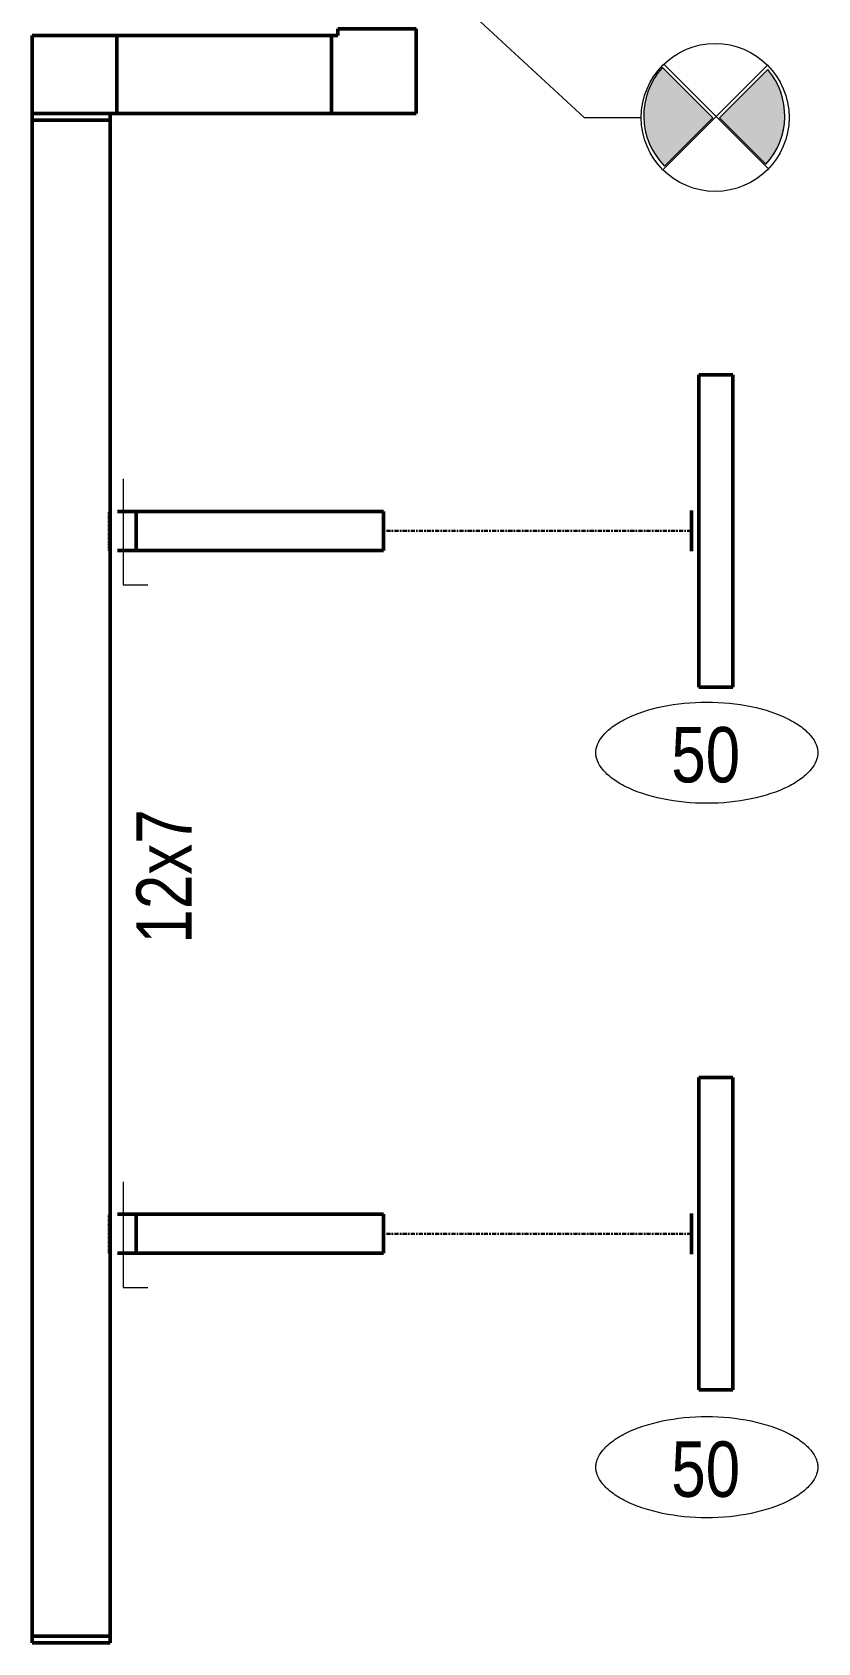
# Model space of a CAD drawing. Header units: inches. Extents: x 12453 to 15257, y -272 to 1517.
# Drawn here: x 13989.8 to 14110.6, y -26.6 to 220.9 of the extents above; entities that cross this region are included whole.
import ezdxf

# ---------------------------------------------------------------- set-up
doc = ezdxf.new("R2010")
doc.units = ezdxf.units.IN
doc.header["$MEASUREMENT"] = 0
doc.linetypes.add('Center', pattern=[1.2499999999999996, 0.2499999999999999, -0.1874999999999999, 0.625, -0.1874999999999999])
doc.linetypes.add('Hidden 1_16_', pattern=[0.09374999999999999, 0.06249999999999999, -0.03124999999999999])
for name, color, linetype, lineweight in [('A-ANNO-NOTE', 131, 'Continuous', 20), ('A-DETL-DEMO', 6, 'Continuous', 18), ('M-HVAC-CDFF', 50, 'Continuous', 50), ('M-HVAC-CDFF-IDEN', 2, 'Continuous', 20), ('M-HVAC-DUCT', 70, 'Continuous', 18), ('M-HVAC-DUCT-CNTR', 70, 'Continuous', 18), ('M-HVAC-DUCT-IDEN', 70, 'Continuous', 20)]:
    doc.layers.add(name, color=color, linetype=linetype, lineweight=lineweight)
doc.styles.add('Swis721 BT', font='swiss.ttf', dxfattribs={"width": 0.8, "height": 8.514637904468403})

# ---------------------------------------------------------------- blocks, each defined once
blk = doc.blocks.new('Plenum Slot Supply _TBD_ - 6_ RD INLET - TBDI _48_ Plenum_-2995537-3RD FLOOR PLAN - NEW')
at = {"layer": 'M-HVAC-CDFF'}
for p, q in [((24.00000000000034, 2.625000000006843), (-23.99999999999965, 2.625000000006843)), ((-23.99999999999965, 2.625000000006843), (-23.99999999999965, -2.624999999993161)), ((24.00000000000034, -2.624999999993161), (24.00000000000034, 2.625000000006843)), ((-23.99999999999965, -2.624999999993161), (24.00000000000034, -2.624999999993161)), ((-3.124999999999659, -3.750000000000286), (-0.4999999999996999, -3.75000000000025)), ((-0.4999999999996551, -3.75000000000025), (0.5000000000003532, -3.75000000000025)), ((0.5000000000003191, -3.75000000000025), (3.125000000000343, -3.750000000000286))]:
    blk.add_line(p, q, dxfattribs=at)
blk = doc.blocks.new('Rectangular Elbow - Mitered - Standard-2783415-3RD FLOOR PLAN - NEW')
at = {"layer": 'M-HVAC-DUCT', "lineweight": 50}
for p, q in [((-6.999999999999742, -6.00000000000033), (-6.999999999999742, 5.999999999999668)), ((-6.999999999999742, 5.999999999999668), (-6.00000000000033, 5.999999999999668)), ((5.999999999999666, 6.999999999999668), (-6.00000000000033, 6.999999999999668)), ((-6.00000000000033, 6.999999999999668), (-6.00000000000033, 5.999999999999668)), ((5.999999999999666, -6.00000000000033), (5.999999999999666, 6.999999999999666)), ((5.999999999999666, -6.00000000000033), (-6.999999999999742, -6.00000000000033))]:
    blk.add_line(p, q, dxfattribs=at)
blk = doc.blocks.new('Rectangular Endcap - Standard-3230271-3RD FLOOR PLAN - NEW')
at = {"layer": 'M-HVAC-DUCT', "lineweight": 50}
for p, q in [((2.252764407777021e-13, -6.000000000000386), (2.64998046896767e-13, 5.999999999999612)), ((2.451372438372345e-13, 5.999999999999612), (1.00000000000074, 5.999999999999609)), ((1.00000000000076, 5.999999999999609), (1.00000000000072, -6.000000000000389)), ((1.00000000000074, -6.000000000000389), (2.451372438372345e-13, -6.000000000000386))]:
    blk.add_line(p, q, dxfattribs=at)
blk = doc.blocks.new('Round Takeoff - Standard w_ VD-V235-3RD FLOOR PLAN - NEW')
at = {"layer": 'A-DETL-DEMO', "linetype": 'Hidden 1_16_', "lineweight": 30}
for p, q in [((-0.2399999999997171, 3.000000000000413), (-0.2399999999997071, 4.566799041781305e-13)), ((-0.2399999999997171, 3.751535703883606e-13), (-0.2399999999997071, -2.999999999999691))]:
    blk.add_line(p, q, dxfattribs=at)
at = {"layer": 'M-HVAC-DUCT'}
for p, q in [((2.003420426543702, 8.25000000000033), (5.753420426543704, 8.250000000000343)), ((2.003420426543728, -7.999999999999659), (2.003420426543702, 8.250000000000332))]:
    blk.add_line(p, q, dxfattribs=at)
at = {"layer": 'M-HVAC-DUCT', "lineweight": 50}
for p, q in [((1.125000000012278, 3.000000000000341), (4.000000000011368, 3.000000000000341)), ((4.000000000000302, 4.295284939616858e-13), (4.000000000000294, 3.000000000000405)), ((4.000000000000302, -2.999999999999699), (4.000000000000294, 3.480021601719156e-13)), ((4.000000000011368, -3), (1.125000000012278, -3))]:
    blk.add_line(p, q, dxfattribs=at)
blk = doc.blocks.new('Diffuser Tag - Diffuser Tag _GPI_ - Airflow Only-1174567-3RD FLOOR PLAN - NEW')
at = {"layer": 'M-HVAC-CDFF-IDEN'}
for points, knots in [([(-0.2733821722393264, 8.234832660405194e-16), (-0.2733821722393264, 0.002120544972881543), (-0.2729835601545574, 0.00647847487141492), (-0.2703405630587479, 0.01531469710434119), (-0.2634260964460383, 0.02693955562540351), (-0.248144382122115, 0.04138758304565707), (-0.219066139123674, 0.05918199625253466), (-0.1685048339180955, 0.07621826088950157), (-0.09564779723932655, 0.0834729008052498), (-0.02279076056055762, 0.07621826088950127), (0.02777054464502081, 0.05918199625253412), (0.05684878764346215, 0.04138758304565641), (0.07213050196738555, 0.02693955562540276), (0.07904496858009517, 0.01531469710434035), (0.0816879656759046, 0.006478474871414024), (0.08208657776067356, 0.00212054497288066), (0.0820865777606736, -5.985621849243556e-17)], [-2.186510674934082e-15, -2.186510674934082e-15, -2.186510674934082e-15, -2.186510674934082e-15, 0.09817477042467884, 0.1963495408493599, 0.3926990816987219, 0.589048622548084, 0.7853981633974461, 1.17809724509617, 1.570796326794894, 1.963495408493618, 2.356194490192343, 2.552544031041704, 2.748893571891067, 2.945243112740429, 3.04341788316511, 3.141592653589791, 3.141592653589791, 3.141592653589791, 3.141592653589791]), ([(0.0820865777606736, -3.244976466198412e-18), (0.0820865777606736, -0.002120544972880719), (0.08168796567590463, -0.0064784748714141), (0.07904496858009527, -0.01531469710434032), (0.07213050196738575, -0.02693955562540273), (0.05684878764346234, -0.04138758304565628), (0.02777054464502117, -0.05918199625253387), (-0.02279076056055731, -0.07621826088950084), (-0.09564779723932616, -0.08347290080524901), (-0.1685048339180951, -0.07621826088950065), (-0.2190661391236737, -0.0591819962525334), (-0.248144382122115, -0.04138758304565567), (-0.2634260964460383, -0.02693955562540207), (-0.270340563058748, -0.01531469710433957), (-0.2729835601545574, -0.006478474871413342), (-0.2733821722393264, -0.002120544972879948), (-0.2733821722393264, 7.731000999696823e-16)], [3.14159265358979, 3.14159265358979, 3.14159265358979, 3.14159265358979, 3.239767424014471, 3.337942194439152, 3.534291735288514, 3.730641276137876, 3.926990816987239, 4.319689898685963, 4.712388980384687, 5.105088062083411, 5.497787143782135, 5.694136684631498, 5.89048622548086, 6.086835766330221, 6.185010536754902, 6.283185307179584, 6.283185307179584, 6.283185307179584, 6.283185307179584])]:
    blk.add_open_spline(points, degree=3, knots=knots, dxfattribs=at)
blk = doc.blocks.new('Point of Connection - Point of Connection - _GPI_-746426-3RD FLOOR PLAN - NEW')
at = {"layer": 'A-ANNO-NOTE', "lineweight": 9}
h = blk.add_hatch(color=256, dxfattribs=at)
edge = h.paths.add_edge_path(flags=0)
edge.add_arc((-0.002280299266980333, 0.004650984430885837), 0.1145497240274478, 137.6645063476148, 224.8464373478384, ccw=False)
edge.add_line((-0.08695706292251913, 0.08179685257421848), (-0.006262837864139767, 0.001102627515838714))
edge.add_line((-0.006262837864139766, 0.00110262751583871), (-0.08349598583011647, -0.07613052045013786))
h = blk.add_hatch(color=256, dxfattribs=at)
edge = h.paths.add_edge_path(flags=0)
edge.add_line((0.07871055801337995, -0.07328055057716999), (0.004327379920371133, 0.0011026275158387))
edge.add_line((0.004327379920371121, 0.0011026275158387), (0.08177458262271144, 0.07854983021817939))
edge.add_arc((-0.005508123295087922, 0.004365138249880495), 0.1145497240274478, -42.674609157798386, 40.36239929141709, ccw=False)
at = {"layer": 'A-ANNO-NOTE'}
for p, q in [((-0.006262837864139766, 0.00110262751583871), (-0.08695706292251913, 0.08179685257421848)), ((-0.08622730235600952, -0.08204120768564219), (0.08121650285044459, 0.08540259752081159)), ((0.08274005169439434, -0.08048941496779564), (-0.08467550963816298, 0.08692614636476134)), ((0.08177458262271144, 0.07854983021817939), (0.004327379920371121, 0.0011026275158387)), ((-0.08349598583011647, -0.07613052045013786), (-0.006262837864139766, 0.00110262751583871)), ((0.004327379920371132, 0.0011026275158387), (0.07871055801337995, -0.07328055057716999))]:
    blk.add_line(p, q, dxfattribs=at)
blk.add_circle((-0.002505399752782466, 0.001680694917584698), 0.118400650129163, dxfattribs=at)
for centre, start, end in [((-0.002280299266980333, 0.004650984430885837), 137.6645063476145, 224.846437347838), ((-0.005508123295087922, 0.004365138249880495), 317.3253908422012, 40.36239929141682)]:
    blk.add_arc(centre, 0.1145497240274478, start, end, dxfattribs=at)

msp = doc.modelspace()

# ---------------------------------------------------------------- linework, layer by layer
at = {"layer": 'A-ANNO-NOTE'}
for p, q in [((14045.61290586557, 234.6163014051114), (14074.67014811969, 207.7669839003779)), ((14074.67014811969, 207.7669839003779), (14083.42283249647, 207.7669839003777))]:
    msp.add_line(p, q, dxfattribs=at)
at = {"layer": 'M-HVAC-DUCT', "lineweight": 50}
for p, q in [((14002.80663263798, 208.3669101117735), (14002.80663263798, 220.3669101117735)), ((14002.80663263798, 220.3669101117735), (14035.80663263798, 220.3669101117732)), ((14035.80663263798, 220.3669101117732), (14035.80663263798, 208.3669101117732)), ((14002.80663263798, 208.3669101117735), (14035.80663263798, 208.3669101117732)), ((13989.80663263798, 207.3669101117737), (14001.80663263798, 207.3669101117737)), ((13989.80663263798, -25.63308988822706), (13989.80663263798, 207.3669101117737)), ((14001.80663263798, -25.63308988822706), (14001.80663263798, 207.3669101117737)), ((14043.80663263799, 147.2184133568909), (14005.80663263799, 147.2184133568909)), ((14005.80663263798, 141.2184133568907), (14005.80663263798, 147.2184133568907)), ((14043.80663263798, 147.2184133568907), (14043.80663263798, 141.2184133568907)), ((14005.80663263799, 141.2184133568909), (14043.80663263799, 141.2184133568909)), ((14043.80663263799, 39.21841335640692), (14005.80663263799, 39.21841335640692)), ((14005.80663263798, 33.21841335640691), (14005.80663263798, 39.21841335640691)), ((14043.80663263798, 39.21841335640691), (14043.80663263798, 33.21841335640691)), ((14005.80663263799, 33.21841335640692), (14043.80663263799, 33.21841335640692)), ((14001.80663263798, -25.63308988822706), (13989.80663263798, -25.63308988822706))]:
    msp.add_line(p, q, dxfattribs=at)
at = {"layer": 'M-HVAC-DUCT-CNTR', "linetype": 'Center', "lineweight": 30}
for points in [[(14043.80663263798, 144.2184133568915), (14059.83390434654, 144.2184133568918), (14075.10388888036, 144.2184133568926), (14091.13116058892, 144.2184133568926)], [(14043.80663263798, 36.21841335640764), (14059.83390434653, 36.21841335640795), (14075.10388888036, 36.21841335640872), (14091.13116058892, 36.21841335640872)]]:
    msp.add_open_spline(points, degree=3, dxfattribs=at)

# ---------------------------------------------------------------- block references
at = {"layer": 'A-ANNO-NOTE', "xscale": 96, "yscale": 96, "zscale": 96}
msp.add_blockref('Point of Connection - Point of Connection - _GPI_-746426-3RD FLOOR PLAN - NEW', (14095.02981328514, 207.6056371882897), dxfattribs=at)
at = {"layer": 'M-HVAC-CDFF', "extrusion": (0, 0, -1), "rotation": 89.99999999999997}
for p in [(-14094.88116058892, 144.2184133568922), (-14094.88116058892, 36.21841335640838)]:
    msp.add_blockref('Plenum Slot Supply _TBD_ - 6_ RD INLET - TBDI _48_ Plenum_-2995537-3RD FLOOR PLAN - NEW', p, dxfattribs=at)
at = {"layer": 'M-HVAC-CDFF-IDEN', "xscale": 95.99999999999994, "yscale": 95.99999999999994, "zscale": 95.99999999999994}
for p in [(14102.6866410217, 110.1487787376857), (14102.6866410217, 0.355640073033111)]:
    msp.add_blockref('Diffuser Tag - Diffuser Tag _GPI_ - Airflow Only-1174567-3RD FLOOR PLAN - NEW', p, dxfattribs=at)
at = {"layer": 'M-HVAC-DUCT', "lineweight": 50}
for name, p, rotation in [('Rectangular Elbow - Mitered - Standard-2783415-3RD FLOOR PLAN - NEW', (13995.80663263798, 214.3669101117728), 180), ('Rectangular Endcap - Standard-3230271-3RD FLOOR PLAN - NEW', (13995.80663263798, 207.3669101117732), 90), ('Rectangular Endcap - Standard-3230271-3RD FLOOR PLAN - NEW', (13995.80663263798, -25.63308988822656), 270)]:
    msp.add_blockref(name, p, dxfattribs=dict(at, rotation=rotation))
msp.add_blockref('Rectangular Elbow - Mitered - Standard-2783415-3RD FLOOR PLAN - NEW', (14042.80663263798, 214.3669101117738), dxfattribs=at)
at = {"layer": 'M-HVAC-DUCT', "linetype": 'Hidden 1_16_', "lineweight": 30, "extrusion": (0, 0, -1), "rotation": 180}
for p in [(-14001.80663263798, 144.2184133568911), (-14001.80663263798, 36.21841335640732)]:
    msp.add_blockref('Round Takeoff - Standard w_ VD-V235-3RD FLOOR PLAN - NEW', p, dxfattribs=at)

# ---------------------------------------------------------------- texts
at = {"layer": 'M-HVAC-CDFF-IDEN', "lineweight": 9, "char_height": 8.514637904468403, "width": 12.52799999999998, "attachment_point": 2, "line_spacing_factor": 1.006669768884753, "style": 'Swis721 BT'}
for insert in [(14093.333681103, 114.1016483431445), (14093.333681103, 4.308509678491919)]:
    msp.add_mtext('50', dxfattribs=dict(at, insert=insert))
at = {"layer": 'M-HVAC-DUCT-IDEN', "lineweight": 9, "insert": (14005.81651188555, 91.13021156053274), "char_height": 8.514637904468403, "width": 24.19199999999997, "attachment_point": 2, "rotation": 90, "line_spacing_factor": 1.006669768884753, "style": 'Swis721 BT'}
msp.add_mtext('12x7', dxfattribs=at)

doc.saveas('drawing.dxf')
